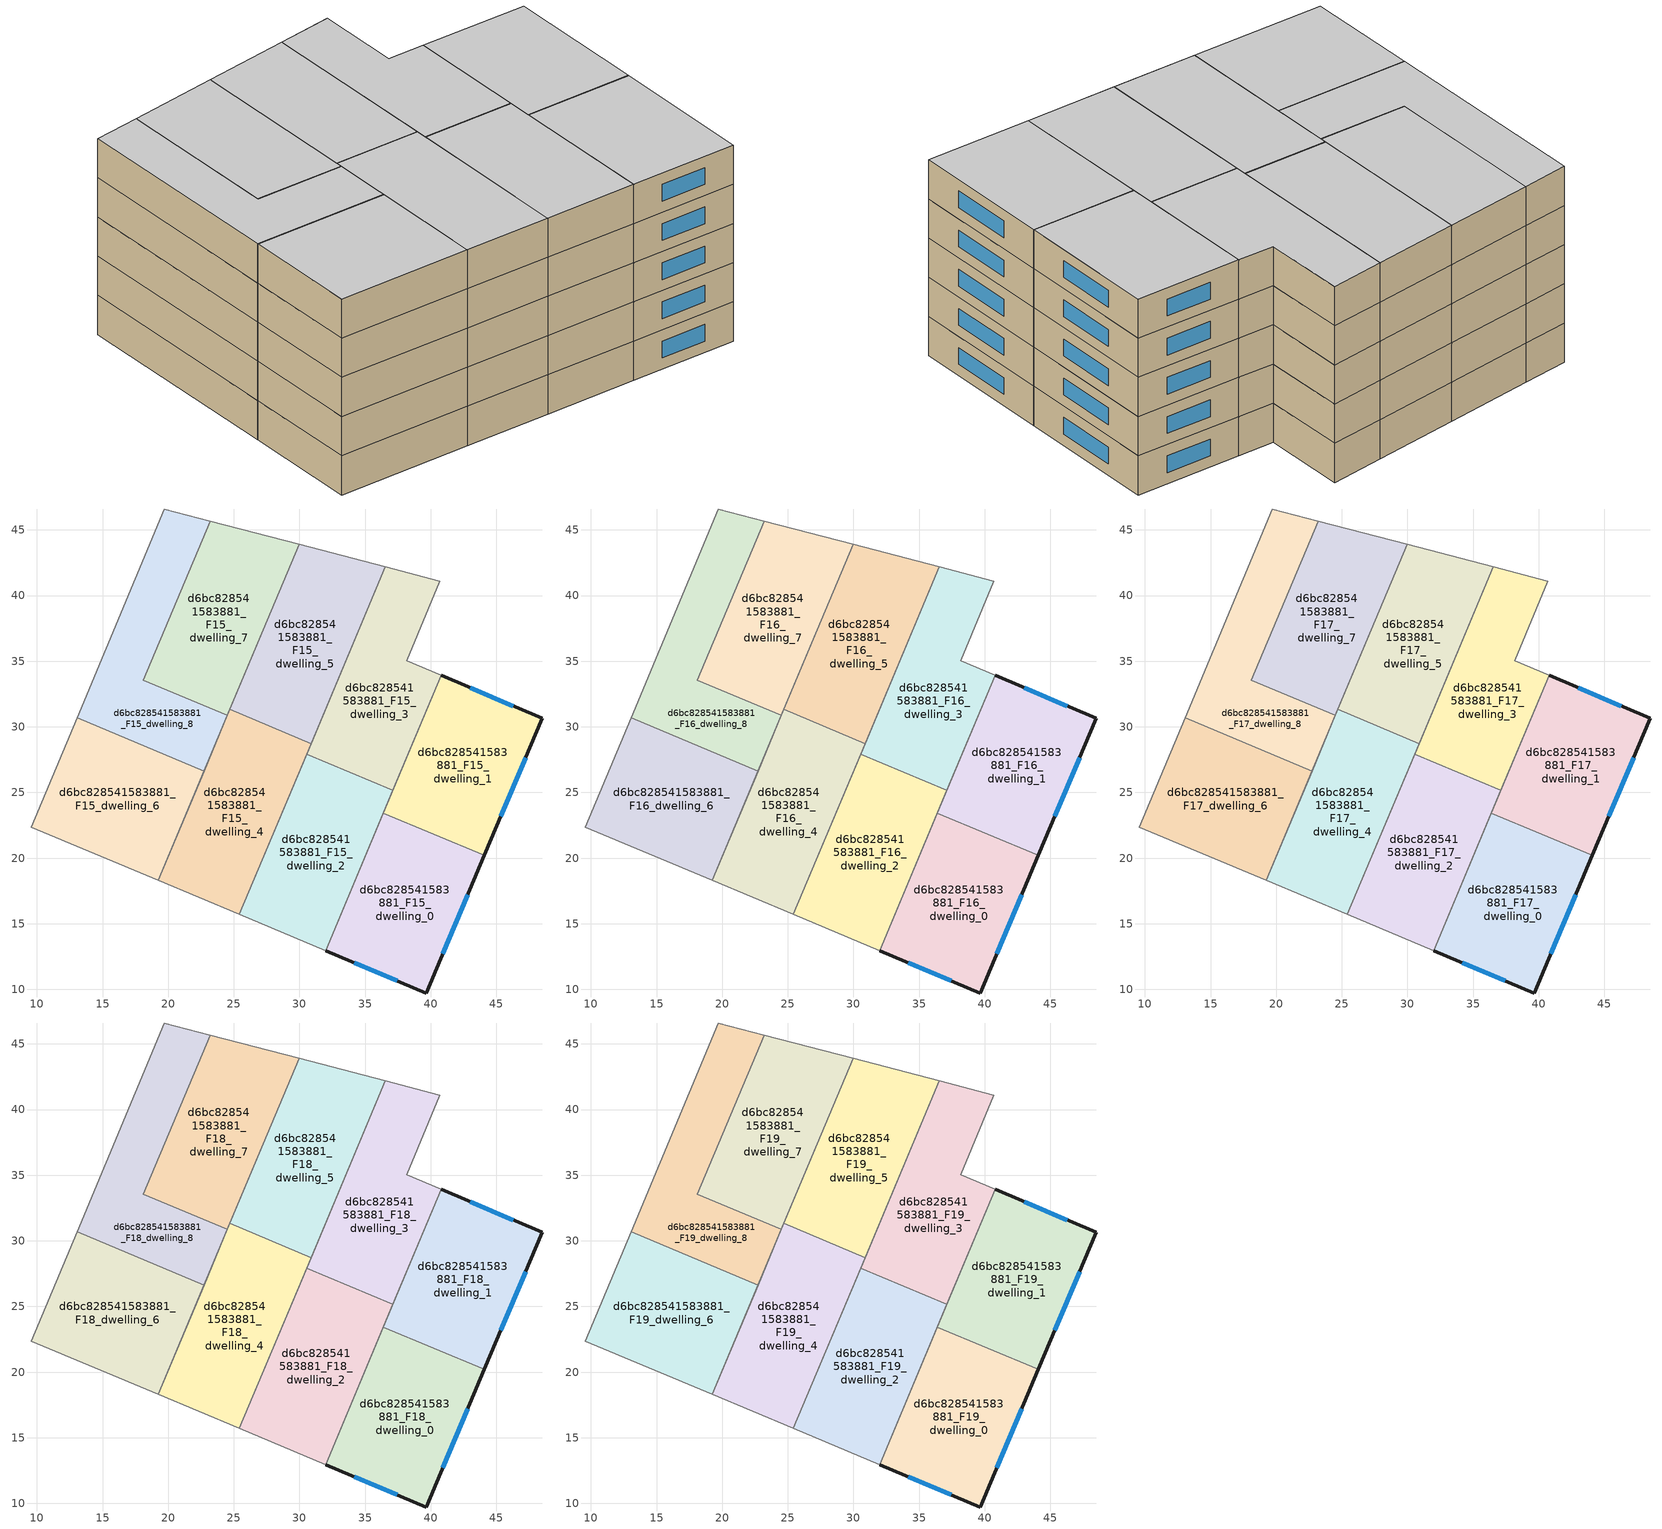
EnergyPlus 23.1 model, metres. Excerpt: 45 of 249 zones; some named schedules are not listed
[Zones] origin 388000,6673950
d6bc828541583881_F15_dwelling_0
 floor to d6bc828541583881_F14_dwelling_0 (EU_floor_Construction): 44.07,20.21 39.64,9.73 31.98,12.94 36.39,23.43 z45
 wall outside (EU_wall_Construction): 31.98,12.94 39.64,9.73 44.07,20.21 z45:48
 wall adiabatic (EU_wall_Construction): 36.39,23.43 31.98,12.94 z45:48
 wall to d6bc828541583881_F15_dwelling_1 (EU_wall_Construction): 44.07,20.21 36.39,23.43 z45:48
 window (EU_Window_Construction): 40.9,12.72 42.8,17.21 / 34.17,12.03 37.45,10.65 z45.86:47.14
d6bc828541583881_F15_dwelling_1
 floor to d6bc828541583881_F14_dwelling_1 (EU_floor_Construction): 48.48,30.64 44.07,20.21 36.39,23.43 40.8,33.91 z45
 wall outside (EU_wall_Construction): 44.07,20.21 48.48,30.64 40.8,33.91 z45:48
 wall adiabatic (EU_wall_Construction): 40.8,33.91 36.39,23.43 z45:48
 window (EU_Window_Construction): 45.33,23.19 47.22,27.66 / 46.28,31.58 42.99,32.98 z45.86:47.14
d6bc828541583881_F15_dwelling_2
 floor to d6bc828541583881_F14_dwelling_2 (EU_floor_Construction): 37.12,25.16 31.98,12.94 25.41,15.71 30.54,27.93 z45
 wall adiabatic (EU_wall_Construction): 30.54,27.93 25.41,15.71 31.98,12.94 37.12,25.16 z45:48
 wall to d6bc828541583881_F15_dwelling_3 (EU_wall_Construction): 37.12,25.16 30.54,27.93 z45:48
d6bc828541583881_F15_dwelling_3
 floor to d6bc828541583881_F14_dwelling_3 (EU_floor_Construction): 40.7,41.1 38.17,35.03 40.8,33.91 37.12,25.16 30.54,27.93 36.54,42.19 z45
 wall adiabatic (EU_wall_Construction): 37.12,25.16 40.8,33.91 38.17,35.03 40.7,41.1 36.54,42.19 30.54,27.93 z45:48
d6bc828541583881_F15_dwelling_4
 floor to d6bc828541583881_F14_dwelling_4 (EU_floor_Construction): 30.88,28.73 25.41,15.71 19.23,18.3 24.71,31.32 z45
 wall adiabatic (EU_wall_Construction): 24.71,31.32 19.23,18.3 25.41,15.71 30.88,28.73 24.71,31.32 z45:48
d6bc828541583881_F15_dwelling_5
 floor to d6bc828541583881_F14_dwelling_5 (EU_floor_Construction): 36.54,42.19 30.88,28.73 24.71,31.32 29.99,43.9 z45
 wall adiabatic (EU_wall_Construction): 29.99,43.9 24.71,31.32 30.88,28.73 36.54,42.19 29.99,43.9 z45:48
d6bc828541583881_F15_dwelling_6
 floor to d6bc828541583881_F14_dwelling_6 (EU_floor_Construction): 22.73,26.62 19.23,18.3 9.58,22.36 13.06,30.69 z45
 wall adiabatic (EU_wall_Construction): 13.06,30.69 9.58,22.36 19.23,18.3 22.73,26.62 z45:48
 wall to d6bc828541583881_F15_dwelling_8 (EU_wall_Construction): 22.73,26.62 13.06,30.69 z45:48
d6bc828541583881_F15_dwelling_7
 floor to d6bc828541583881_F14_dwelling_7 (EU_floor_Construction): 29.99,43.9 24.52,30.87 18.12,33.56 23.21,45.67 z45
 wall to d6bc828541583881_F15_dwelling_8 (EU_wall_Construction): 23.21,45.67 18.12,33.56 24.52,30.87 z45:48
 wall adiabatic (EU_wall_Construction): 24.52,30.87 29.99,43.9 23.21,45.67 z45:48
d6bc828541583881_F15_dwelling_8
 floor to d6bc828541583881_F14_dwelling_8 (EU_floor_Construction): 23.21,45.67 18.12,33.56 24.52,30.87 22.73,26.62 13.06,30.69 19.69,46.59 z45
 wall adiabatic (EU_wall_Construction): 22.73,26.62 24.52,30.87 / 23.21,45.67 19.69,46.59 13.06,30.69 z45:48
d6bc828541583881_F16_dwelling_0
 floor to d6bc828541583881_F15_dwelling_0 (EU_floor_Construction): 44.07,20.21 39.64,9.73 31.98,12.94 36.39,23.43 z48
 wall outside (EU_wall_Construction): 31.98,12.94 39.64,9.73 44.07,20.21 z48:51
 wall adiabatic (EU_wall_Construction): 36.39,23.43 31.98,12.94 z48:51
 wall to d6bc828541583881_F16_dwelling_1 (EU_wall_Construction): 44.07,20.21 36.39,23.43 z48:51
 window (EU_Window_Construction): 40.9,12.72 42.8,17.21 / 34.17,12.03 37.45,10.65 z48.86:50.14
d6bc828541583881_F16_dwelling_1
 floor to d6bc828541583881_F15_dwelling_1 (EU_floor_Construction): 48.48,30.64 44.07,20.21 36.39,23.43 40.8,33.91 z48
 wall outside (EU_wall_Construction): 44.07,20.21 48.48,30.64 40.8,33.91 z48:51
 wall adiabatic (EU_wall_Construction): 40.8,33.91 36.39,23.43 z48:51
 window (EU_Window_Construction): 45.33,23.19 47.22,27.66 / 46.28,31.58 42.99,32.98 z48.86:50.14
d6bc828541583881_F16_dwelling_2
 floor to d6bc828541583881_F15_dwelling_2 (EU_floor_Construction): 37.12,25.16 31.98,12.94 25.41,15.71 30.54,27.93 z48
 wall adiabatic (EU_wall_Construction): 30.54,27.93 25.41,15.71 31.98,12.94 37.12,25.16 z48:51
 wall to d6bc828541583881_F16_dwelling_3 (EU_wall_Construction): 37.12,25.16 30.54,27.93 z48:51
d6bc828541583881_F16_dwelling_3
 floor to d6bc828541583881_F15_dwelling_3 (EU_floor_Construction): 40.7,41.1 38.17,35.03 40.8,33.91 37.12,25.16 30.54,27.93 36.54,42.19 z48
 wall adiabatic (EU_wall_Construction): 37.12,25.16 40.8,33.91 38.17,35.03 40.7,41.1 36.54,42.19 30.54,27.93 z48:51
d6bc828541583881_F16_dwelling_4
 floor to d6bc828541583881_F15_dwelling_4 (EU_floor_Construction): 30.88,28.73 25.41,15.71 19.23,18.3 24.71,31.32 z48
 wall adiabatic (EU_wall_Construction): 24.71,31.32 19.23,18.3 25.41,15.71 30.88,28.73 24.71,31.32 z48:51
d6bc828541583881_F16_dwelling_5
 floor to d6bc828541583881_F15_dwelling_5 (EU_floor_Construction): 36.54,42.19 30.88,28.73 24.71,31.32 29.99,43.9 z48
 wall adiabatic (EU_wall_Construction): 29.99,43.9 24.71,31.32 30.88,28.73 36.54,42.19 29.99,43.9 z48:51
d6bc828541583881_F16_dwelling_6
 floor to d6bc828541583881_F15_dwelling_6 (EU_floor_Construction): 22.73,26.62 19.23,18.3 9.58,22.36 13.06,30.69 z48
 wall adiabatic (EU_wall_Construction): 13.06,30.69 9.58,22.36 19.23,18.3 22.73,26.62 z48:51
 wall to d6bc828541583881_F16_dwelling_8 (EU_wall_Construction): 22.73,26.62 13.06,30.69 z48:51
d6bc828541583881_F16_dwelling_7
 floor to d6bc828541583881_F15_dwelling_7 (EU_floor_Construction): 29.99,43.9 24.52,30.87 18.12,33.56 23.21,45.67 z48
 wall to d6bc828541583881_F16_dwelling_8 (EU_wall_Construction): 23.21,45.67 18.12,33.56 24.52,30.87 z48:51
 wall adiabatic (EU_wall_Construction): 24.52,30.87 29.99,43.9 23.21,45.67 z48:51
d6bc828541583881_F16_dwelling_8
 floor to d6bc828541583881_F15_dwelling_8 (EU_floor_Construction): 23.21,45.67 18.12,33.56 24.52,30.87 22.73,26.62 13.06,30.69 19.69,46.59 z48
 wall adiabatic (EU_wall_Construction): 22.73,26.62 24.52,30.87 / 23.21,45.67 19.69,46.59 13.06,30.69 z48:51
d6bc828541583881_F17_dwelling_0
 floor to d6bc828541583881_F16_dwelling_0 (EU_floor_Construction): 44.07,20.21 39.64,9.73 31.98,12.94 36.39,23.43 z51
 wall outside (EU_wall_Construction): 31.98,12.94 39.64,9.73 44.07,20.21 z51:54
 wall adiabatic (EU_wall_Construction): 36.39,23.43 31.98,12.94 z51:54
 wall to d6bc828541583881_F17_dwelling_1 (EU_wall_Construction): 44.07,20.21 36.39,23.43 z51:54
 window (EU_Window_Construction): 40.9,12.72 42.8,17.21 / 34.17,12.03 37.45,10.65 z51.86:53.14
d6bc828541583881_F17_dwelling_1
 floor to d6bc828541583881_F16_dwelling_1 (EU_floor_Construction): 48.48,30.64 44.07,20.21 36.39,23.43 40.8,33.91 z51
 wall outside (EU_wall_Construction): 44.07,20.21 48.48,30.64 40.8,33.91 z51:54
 wall adiabatic (EU_wall_Construction): 40.8,33.91 36.39,23.43 z51:54
 window (EU_Window_Construction): 45.33,23.19 47.22,27.66 / 46.28,31.58 42.99,32.98 z51.86:53.14
d6bc828541583881_F17_dwelling_2
 floor to d6bc828541583881_F16_dwelling_2 (EU_floor_Construction): 37.12,25.16 31.98,12.94 25.41,15.71 30.54,27.93 z51
 wall adiabatic (EU_wall_Construction): 30.54,27.93 25.41,15.71 31.98,12.94 37.12,25.16 z51:54
 wall to d6bc828541583881_F17_dwelling_3 (EU_wall_Construction): 37.12,25.16 30.54,27.93 z51:54
d6bc828541583881_F17_dwelling_3
 floor to d6bc828541583881_F16_dwelling_3 (EU_floor_Construction): 40.7,41.1 38.17,35.03 40.8,33.91 37.12,25.16 30.54,27.93 36.54,42.19 z51
 wall adiabatic (EU_wall_Construction): 37.12,25.16 40.8,33.91 38.17,35.03 40.7,41.1 36.54,42.19 30.54,27.93 z51:54
d6bc828541583881_F17_dwelling_4
 floor to d6bc828541583881_F16_dwelling_4 (EU_floor_Construction): 30.88,28.73 25.41,15.71 19.23,18.3 24.71,31.32 z51
 wall adiabatic (EU_wall_Construction): 24.71,31.32 19.23,18.3 25.41,15.71 30.88,28.73 24.71,31.32 z51:54
d6bc828541583881_F17_dwelling_5
 floor to d6bc828541583881_F16_dwelling_5 (EU_floor_Construction): 36.54,42.19 30.88,28.73 24.71,31.32 29.99,43.9 z51
 wall adiabatic (EU_wall_Construction): 29.99,43.9 24.71,31.32 30.88,28.73 36.54,42.19 29.99,43.9 z51:54
d6bc828541583881_F17_dwelling_6
 floor to d6bc828541583881_F16_dwelling_6 (EU_floor_Construction): 22.73,26.62 19.23,18.3 9.58,22.36 13.06,30.69 z51
 wall adiabatic (EU_wall_Construction): 13.06,30.69 9.58,22.36 19.23,18.3 22.73,26.62 z51:54
 wall to d6bc828541583881_F17_dwelling_8 (EU_wall_Construction): 22.73,26.62 13.06,30.69 z51:54
d6bc828541583881_F17_dwelling_7
 floor to d6bc828541583881_F16_dwelling_7 (EU_floor_Construction): 29.99,43.9 24.52,30.87 18.12,33.56 23.21,45.67 z51
 wall to d6bc828541583881_F17_dwelling_8 (EU_wall_Construction): 23.21,45.67 18.12,33.56 24.52,30.87 z51:54
 wall adiabatic (EU_wall_Construction): 24.52,30.87 29.99,43.9 23.21,45.67 z51:54
d6bc828541583881_F17_dwelling_8
 floor to d6bc828541583881_F16_dwelling_8 (EU_floor_Construction): 23.21,45.67 18.12,33.56 24.52,30.87 22.73,26.62 13.06,30.69 19.69,46.59 z51
 wall adiabatic (EU_wall_Construction): 22.73,26.62 24.52,30.87 / 23.21,45.67 19.69,46.59 13.06,30.69 z51:54
d6bc828541583881_F18_dwelling_0
 floor to d6bc828541583881_F17_dwelling_0 (EU_floor_Construction): 44.07,20.21 39.64,9.73 31.98,12.94 36.39,23.43 z54
 wall outside (EU_wall_Construction): 31.98,12.94 39.64,9.73 44.07,20.21 z54:57
 wall adiabatic (EU_wall_Construction): 36.39,23.43 31.98,12.94 z54:57
 wall to d6bc828541583881_F18_dwelling_1 (EU_wall_Construction): 44.07,20.21 36.39,23.43 z54:57
 window (EU_Window_Construction): 40.9,12.72 42.8,17.21 / 34.17,12.03 37.45,10.65 z54.86:56.14
d6bc828541583881_F18_dwelling_1
 floor to d6bc828541583881_F17_dwelling_1 (EU_floor_Construction): 48.48,30.64 44.07,20.21 36.39,23.43 40.8,33.91 z54
 wall outside (EU_wall_Construction): 44.07,20.21 48.48,30.64 40.8,33.91 z54:57
 wall adiabatic (EU_wall_Construction): 40.8,33.91 36.39,23.43 z54:57
 window (EU_Window_Construction): 45.33,23.19 47.22,27.66 / 46.28,31.58 42.99,32.98 z54.86:56.14
d6bc828541583881_F18_dwelling_2
 floor to d6bc828541583881_F17_dwelling_2 (EU_floor_Construction): 37.12,25.16 31.98,12.94 25.41,15.71 30.54,27.93 z54
 wall adiabatic (EU_wall_Construction): 30.54,27.93 25.41,15.71 31.98,12.94 37.12,25.16 z54:57
 wall to d6bc828541583881_F18_dwelling_3 (EU_wall_Construction): 37.12,25.16 30.54,27.93 z54:57
d6bc828541583881_F18_dwelling_3
 floor to d6bc828541583881_F17_dwelling_3 (EU_floor_Construction): 40.7,41.1 38.17,35.03 40.8,33.91 37.12,25.16 30.54,27.93 36.54,42.19 z54
 wall adiabatic (EU_wall_Construction): 37.12,25.16 40.8,33.91 38.17,35.03 40.7,41.1 36.54,42.19 30.54,27.93 z54:57
d6bc828541583881_F18_dwelling_4
 floor to d6bc828541583881_F17_dwelling_4 (EU_floor_Construction): 30.88,28.73 25.41,15.71 19.23,18.3 24.71,31.32 z54
 wall adiabatic (EU_wall_Construction): 24.71,31.32 19.23,18.3 25.41,15.71 30.88,28.73 24.71,31.32 z54:57
d6bc828541583881_F18_dwelling_5
 floor to d6bc828541583881_F17_dwelling_5 (EU_floor_Construction): 36.54,42.19 30.88,28.73 24.71,31.32 29.99,43.9 z54
 wall adiabatic (EU_wall_Construction): 29.99,43.9 24.71,31.32 30.88,28.73 36.54,42.19 29.99,43.9 z54:57
d6bc828541583881_F18_dwelling_6
 floor to d6bc828541583881_F17_dwelling_6 (EU_floor_Construction): 22.73,26.62 19.23,18.3 9.58,22.36 13.06,30.69 z54
 wall adiabatic (EU_wall_Construction): 13.06,30.69 9.58,22.36 19.23,18.3 22.73,26.62 z54:57
 wall to d6bc828541583881_F18_dwelling_8 (EU_wall_Construction): 22.73,26.62 13.06,30.69 z54:57
d6bc828541583881_F18_dwelling_7
 floor to d6bc828541583881_F17_dwelling_7 (EU_floor_Construction): 29.99,43.9 24.52,30.87 18.12,33.56 23.21,45.67 z54
 wall to d6bc828541583881_F18_dwelling_8 (EU_wall_Construction): 23.21,45.67 18.12,33.56 24.52,30.87 z54:57
 wall adiabatic (EU_wall_Construction): 24.52,30.87 29.99,43.9 23.21,45.67 z54:57
d6bc828541583881_F18_dwelling_8
 floor to d6bc828541583881_F17_dwelling_8 (EU_floor_Construction): 23.21,45.67 18.12,33.56 24.52,30.87 22.73,26.62 13.06,30.69 19.69,46.59 z54
 wall adiabatic (EU_wall_Construction): 22.73,26.62 24.52,30.87 / 23.21,45.67 19.69,46.59 13.06,30.69 z54:57
d6bc828541583881_F19_dwelling_0
 floor to d6bc828541583881_F18_dwelling_0 (EU_floor_Construction): 44.07,20.21 39.64,9.73 31.98,12.94 36.39,23.43 z57
 wall outside (EU_wall_Construction): 31.98,12.94 39.64,9.73 44.07,20.21 z57:60
 wall adiabatic (EU_wall_Construction): 36.39,23.43 31.98,12.94 z57:60
 wall to d6bc828541583881_F19_dwelling_1 (EU_wall_Construction): 44.07,20.21 36.39,23.43 z57:60
 window (EU_Window_Construction): 40.9,12.72 42.8,17.21 / 34.17,12.03 37.45,10.65 z57.86:59.14
 ceiling to d6bc828541583881_F20_dwelling_0 (EU_floor_Construction): 39.64,9.73 44.07,20.21 36.39,23.43 31.98,12.94 z60
d6bc828541583881_F19_dwelling_1
 floor to d6bc828541583881_F18_dwelling_1 (EU_floor_Construction): 48.48,30.64 44.07,20.21 36.39,23.43 40.8,33.91 z57
 wall outside (EU_wall_Construction): 44.07,20.21 48.48,30.64 40.8,33.91 z57:60
 wall adiabatic (EU_wall_Construction): 40.8,33.91 36.39,23.43 z57:60
 window (EU_Window_Construction): 45.33,23.19 47.22,27.66 / 46.28,31.58 42.99,32.98 z57.86:59.14
 ceiling to d6bc828541583881_F20_dwelling_1 (EU_floor_Construction): 44.07,20.21 48.48,30.64 40.8,33.91 36.39,23.43 z60
d6bc828541583881_F19_dwelling_2
 floor to d6bc828541583881_F18_dwelling_2 (EU_floor_Construction): 37.12,25.16 31.98,12.94 25.41,15.71 30.54,27.93 z57
 wall adiabatic (EU_wall_Construction): 30.54,27.93 25.41,15.71 31.98,12.94 37.12,25.16 z57:60
 wall to d6bc828541583881_F19_dwelling_3 (EU_wall_Construction): 37.12,25.16 30.54,27.93 z57:60
 ceiling to d6bc828541583881_F20_dwelling_2 (EU_floor_Construction): 31.98,12.94 37.12,25.16 30.54,27.93 25.41,15.71 z60
d6bc828541583881_F19_dwelling_3
 floor to d6bc828541583881_F18_dwelling_3 (EU_floor_Construction): 40.7,41.1 38.17,35.03 40.8,33.91 37.12,25.16 30.54,27.93 36.54,42.19 z57
 wall adiabatic (EU_wall_Construction): 37.12,25.16 40.8,33.91 38.17,35.03 40.7,41.1 36.54,42.19 30.54,27.93 z57:60
 ceiling to d6bc828541583881_F20_dwelling_3 (EU_floor_Construction): 37.12,25.16 40.8,33.91 38.17,35.03 40.7,41.1 36.54,42.19 30.54,27.93 z60
d6bc828541583881_F19_dwelling_4
 floor to d6bc828541583881_F18_dwelling_4 (EU_floor_Construction): 30.88,28.73 25.41,15.71 19.23,18.3 24.71,31.32 z57
 wall adiabatic (EU_wall_Construction): 24.71,31.32 19.23,18.3 25.41,15.71 30.88,28.73 24.71,31.32 z57:60
 ceiling to d6bc828541583881_F20_dwelling_4 (EU_floor_Construction): 25.41,15.71 30.88,28.73 24.71,31.32 19.23,18.3 z60
d6bc828541583881_F19_dwelling_5
 floor to d6bc828541583881_F18_dwelling_5 (EU_floor_Construction): 36.54,42.19 30.88,28.73 24.71,31.32 29.99,43.9 z57
 wall adiabatic (EU_wall_Construction): 29.99,43.9 24.71,31.32 30.88,28.73 36.54,42.19 29.99,43.9 z57:60
 ceiling to d6bc828541583881_F20_dwelling_5 (EU_floor_Construction): 30.88,28.73 36.54,42.19 29.99,43.9 24.71,31.32 z60
d6bc828541583881_F19_dwelling_6
 floor to d6bc828541583881_F18_dwelling_6 (EU_floor_Construction): 22.73,26.62 19.23,18.3 9.58,22.36 13.06,30.69 z57
 wall adiabatic (EU_wall_Construction): 13.06,30.69 9.58,22.36 19.23,18.3 22.73,26.62 z57:60
 wall to d6bc828541583881_F19_dwelling_8 (EU_wall_Construction): 22.73,26.62 13.06,30.69 z57:60
 ceiling to d6bc828541583881_F20_dwelling_6 (EU_floor_Construction): 19.23,18.3 22.73,26.62 13.06,30.69 9.58,22.36 z60
d6bc828541583881_F19_dwelling_7
 floor to d6bc828541583881_F18_dwelling_7 (EU_floor_Construction): 29.99,43.9 24.52,30.87 18.12,33.56 23.21,45.67 z57
 wall to d6bc828541583881_F19_dwelling_8 (EU_wall_Construction): 23.21,45.67 18.12,33.56 24.52,30.87 z57:60
 wall adiabatic (EU_wall_Construction): 24.52,30.87 29.99,43.9 23.21,45.67 z57:60
 ceiling to d6bc828541583881_F20_dwelling_7 (EU_floor_Construction): 24.52,30.87 29.99,43.9 23.21,45.67 18.12,33.56 z60
d6bc828541583881_F19_dwelling_8
 floor to d6bc828541583881_F18_dwelling_8 (EU_floor_Construction): 23.21,45.67 18.12,33.56 24.52,30.87 22.73,26.62 13.06,30.69 19.69,46.59 z57
 wall adiabatic (EU_wall_Construction): 22.73,26.62 24.52,30.87 / 23.21,45.67 19.69,46.59 13.06,30.69 z57:60
 ceiling to d6bc828541583881_F20_dwelling_8 (EU_floor_Construction): 22.73,26.62 24.52,30.87 18.12,33.56 23.21,45.67 19.69,46.59 13.06,30.69 z60
[Building]
EU S2 Campaign: North Axis=0; Terrain=City; Solar Distribution=FullExterior
[Site:Location]
Helsinki-Vantaa.AP: Latitude=60.317; Longitude=24.963; Time Zone=2; Elevation=54.6
[SizingPeriod:WeatherFileDays]
AnnualSizingPeriod: Begin Month=1; Begin Day of Month=1; End Month=12; End Day of Month=31; Day of Week for Start Day=Monday; Use Weather File Daylight Saving Period=No; Use Weather File Rain and Snow Indicators=No
[MATERIAL]
EU_InternalMass_Material: Roughness=MediumRough; Thickness=0.1; Conductivity=1; Density=1800; Specific Heat=900; Thermal Absorptance=0.9; Solar Absorptance=0.7; Visible Absorptance=0.7
[MATERIAL:NOMASS] Roughness=MediumRough; Thermal Absorptance=0.9; Solar Absorptance=0.7; Visible Absorptance=0.7
Name | Thermal Resistance
EU_wall_NoMass | 5.91765
EU_floor_NoMass | 6.2875
[WINDOWMATERIAL:SIMPLEGLAZINGSYSTEM]
EU_Window_SimpleGlazing: UFactor=0.994035; Solar Heat Gain Coefficient=0.7; Visible Transmittance=0.7
[CONSTRUCTION]
EU_wall_Construction: EU_wall_NoMass
EU_floor_Construction: EU_floor_NoMass
EU_Window_Construction: EU_Window_SimpleGlazing
EU_InternalMass_Construction: EU_InternalMass_Material
[ZONE] Type=1; Multiplier=1; Ceiling Height=autocalculate; Floor Area=autocalculate; Part of Total Floor Area=Yes
Name | Volume
d6bc828541583881_F15_dwelling_0; d6bc828541583881_F16_dwelling_0; d6bc828541583881_F17_dwelling_0; d6bc828541583881_F18_dwelling_0; d6bc828541583881_F19_dwelling_0 | 283.761
d6bc828541583881_F15_dwelling_1; d6bc828541583881_F16_dwelling_1; d6bc828541583881_F17_dwelling_1; d6bc828541583881_F18_dwelling_1; d6bc828541583881_F19_dwelling_1 | 283.758
d6bc828541583881_F15_dwelling_2; d6bc828541583881_F16_dwelling_2; d6bc828541583881_F17_dwelling_2; d6bc828541583881_F18_dwelling_2; d6bc828541583881_F19_dwelling_2 | 283.704
d6bc828541583881_F15_dwelling_3; d6bc828541583881_F16_dwelling_3; d6bc828541583881_F17_dwelling_3; d6bc828541583881_F18_dwelling_3; d6bc828541583881_F19_dwelling_3 | 283.729
d6bc828541583881_F15_dwelling_4; d6bc828541583881_F16_dwelling_4; d6bc828541583881_F17_dwelling_4; d6bc828541583881_F18_dwelling_4; d6bc828541583881_F19_dwelling_4 | 283.755
d6bc828541583881_F15_dwelling_5; d6bc828541583881_F16_dwelling_5; d6bc828541583881_F17_dwelling_5; d6bc828541583881_F18_dwelling_5; d6bc828541583881_F19_dwelling_5 | 283.73
d6bc828541583881_F15_dwelling_6; d6bc828541583881_F16_dwelling_6; d6bc828541583881_F17_dwelling_6; d6bc828541583881_F18_dwelling_6; d6bc828541583881_F19_dwelling_6 | 283.756
d6bc828541583881_F15_dwelling_7; d6bc828541583881_F16_dwelling_7; d6bc828541583881_F17_dwelling_7; d6bc828541583881_F18_dwelling_7; d6bc828541583881_F19_dwelling_7 | 283.723
d6bc828541583881_F15_dwelling_8; d6bc828541583881_F16_dwelling_8; d6bc828541583881_F17_dwelling_8; d6bc828541583881_F18_dwelling_8; d6bc828541583881_F19_dwelling_8 | 283.734
[INTERNALMASS] Construction=EU_InternalMass_Construction
Name | Zone or ZoneList | Surface Area
d6bc828541583881_F15_dwelling_0_EU_InternalMass | d6bc828541583881_F15_dwelling_0 | 94.587
d6bc828541583881_F15_dwelling_1_EU_InternalMass | d6bc828541583881_F15_dwelling_1 | 94.5859
d6bc828541583881_F15_dwelling_2_EU_InternalMass | d6bc828541583881_F15_dwelling_2 | 94.5675
d6bc828541583881_F15_dwelling_3_EU_InternalMass | d6bc828541583881_F15_dwelling_3 | 94.5756
d6bc828541583881_F15_dwelling_4_EU_InternalMass | d6bc828541583881_F15_dwelling_4 | 94.5871
d6bc828541583881_F15_dwelling_5_EU_InternalMass | d6bc828541583881_F15_dwelling_5 | 94.576
d6bc828541583881_F15_dwelling_6_EU_InternalMass | d6bc828541583881_F15_dwelling_6 | 94.5821
d6bc828541583881_F15_dwelling_7_EU_InternalMass | d6bc828541583881_F15_dwelling_7 | 94.5743
d6bc828541583881_F15_dwelling_8_EU_InternalMass | d6bc828541583881_F15_dwelling_8 | 94.5779
d6bc828541583881_F16_dwelling_0_EU_InternalMass | d6bc828541583881_F16_dwelling_0 | 94.587
d6bc828541583881_F16_dwelling_1_EU_InternalMass | d6bc828541583881_F16_dwelling_1 | 94.5859
d6bc828541583881_F16_dwelling_2_EU_InternalMass | d6bc828541583881_F16_dwelling_2 | 94.5675
d6bc828541583881_F16_dwelling_3_EU_InternalMass | d6bc828541583881_F16_dwelling_3 | 94.5756
d6bc828541583881_F16_dwelling_4_EU_InternalMass | d6bc828541583881_F16_dwelling_4 | 94.5871
d6bc828541583881_F16_dwelling_5_EU_InternalMass | d6bc828541583881_F16_dwelling_5 | 94.576
d6bc828541583881_F16_dwelling_6_EU_InternalMass | d6bc828541583881_F16_dwelling_6 | 94.5821
d6bc828541583881_F16_dwelling_7_EU_InternalMass | d6bc828541583881_F16_dwelling_7 | 94.5743
d6bc828541583881_F16_dwelling_8_EU_InternalMass | d6bc828541583881_F16_dwelling_8 | 94.5779
d6bc828541583881_F17_dwelling_0_EU_InternalMass | d6bc828541583881_F17_dwelling_0 | 94.587
d6bc828541583881_F17_dwelling_1_EU_InternalMass | d6bc828541583881_F17_dwelling_1 | 94.5859
d6bc828541583881_F17_dwelling_2_EU_InternalMass | d6bc828541583881_F17_dwelling_2 | 94.5675
d6bc828541583881_F17_dwelling_3_EU_InternalMass | d6bc828541583881_F17_dwelling_3 | 94.5756
d6bc828541583881_F17_dwelling_4_EU_InternalMass | d6bc828541583881_F17_dwelling_4 | 94.5871
d6bc828541583881_F17_dwelling_5_EU_InternalMass | d6bc828541583881_F17_dwelling_5 | 94.576
d6bc828541583881_F17_dwelling_6_EU_InternalMass | d6bc828541583881_F17_dwelling_6 | 94.5821
d6bc828541583881_F17_dwelling_7_EU_InternalMass | d6bc828541583881_F17_dwelling_7 | 94.5743
d6bc828541583881_F17_dwelling_8_EU_InternalMass | d6bc828541583881_F17_dwelling_8 | 94.5779
d6bc828541583881_F18_dwelling_0_EU_InternalMass | d6bc828541583881_F18_dwelling_0 | 94.587
d6bc828541583881_F18_dwelling_1_EU_InternalMass | d6bc828541583881_F18_dwelling_1 | 94.5859
d6bc828541583881_F18_dwelling_2_EU_InternalMass | d6bc828541583881_F18_dwelling_2 | 94.5675
d6bc828541583881_F18_dwelling_3_EU_InternalMass | d6bc828541583881_F18_dwelling_3 | 94.5756
d6bc828541583881_F18_dwelling_4_EU_InternalMass | d6bc828541583881_F18_dwelling_4 | 94.5871
d6bc828541583881_F18_dwelling_5_EU_InternalMass | d6bc828541583881_F18_dwelling_5 | 94.576
d6bc828541583881_F18_dwelling_6_EU_InternalMass | d6bc828541583881_F18_dwelling_6 | 94.5821
d6bc828541583881_F18_dwelling_7_EU_InternalMass | d6bc828541583881_F18_dwelling_7 | 94.5743
d6bc828541583881_F18_dwelling_8_EU_InternalMass | d6bc828541583881_F18_dwelling_8 | 94.5779
d6bc828541583881_F19_dwelling_0_EU_InternalMass | d6bc828541583881_F19_dwelling_0 | 94.587
d6bc828541583881_F19_dwelling_1_EU_InternalMass | d6bc828541583881_F19_dwelling_1 | 94.5859
d6bc828541583881_F19_dwelling_2_EU_InternalMass | d6bc828541583881_F19_dwelling_2 | 94.5675
d6bc828541583881_F19_dwelling_3_EU_InternalMass | d6bc828541583881_F19_dwelling_3 | 94.5756
d6bc828541583881_F19_dwelling_4_EU_InternalMass | d6bc828541583881_F19_dwelling_4 | 94.5871
d6bc828541583881_F19_dwelling_5_EU_InternalMass | d6bc828541583881_F19_dwelling_5 | 94.576
d6bc828541583881_F19_dwelling_6_EU_InternalMass | d6bc828541583881_F19_dwelling_6 | 94.5821
d6bc828541583881_F19_dwelling_7_EU_InternalMass | d6bc828541583881_F19_dwelling_7 | 94.5743
d6bc828541583881_F19_dwelling_8_EU_InternalMass | d6bc828541583881_F19_dwelling_8 | 94.5779
[OTHEREQUIPMENT] Fuel Type=Electricity; Design Level Calculation Method=Watts/Area; Power per Zone Floor Area=1; Fraction Latent=0; Fraction Radiant=0; Fraction Lost=0; Carbon Dioxide Generation Rate=0; EndUse Subcategory=EU_Step8_InternalGains
Name | Zone or ZoneList or Space or SpaceList | Schedule
EU_Step8_InternalGain_d6bc828541583881_F15_dwelling_0_f000 | d6bc828541583881_F15_dwelling_0 | EU_Step8_GainSchedule_d6bc828541583881_F15_dwelling_0_f000
EU_Step8_InternalGain_d6bc828541583881_F15_dwelling_1_f000 | d6bc828541583881_F15_dwelling_1 | EU_Step8_GainSchedule_d6bc828541583881_F15_dwelling_1_f000
EU_Step8_InternalGain_d6bc828541583881_F15_dwelling_2_f000 | d6bc828541583881_F15_dwelling_2 | EU_Step8_GainSchedule_d6bc828541583881_F15_dwelling_2_f000
EU_Step8_InternalGain_d6bc828541583881_F15_dwelling_3_f000 | d6bc828541583881_F15_dwelling_3 | EU_Step8_GainSchedule_d6bc828541583881_F15_dwelling_3_f000
EU_Step8_InternalGain_d6bc828541583881_F15_dwelling_4_f000 | d6bc828541583881_F15_dwelling_4 | EU_Step8_GainSchedule_d6bc828541583881_F15_dwelling_4_f000
EU_Step8_InternalGain_d6bc828541583881_F15_dwelling_5_f000 | d6bc828541583881_F15_dwelling_5 | EU_Step8_GainSchedule_d6bc828541583881_F15_dwelling_5_f000
EU_Step8_InternalGain_d6bc828541583881_F15_dwelling_6_f000 | d6bc828541583881_F15_dwelling_6 | EU_Step8_GainSchedule_d6bc828541583881_F15_dwelling_6_f000
EU_Step8_InternalGain_d6bc828541583881_F15_dwelling_7_f000 | d6bc828541583881_F15_dwelling_7 | EU_Step8_GainSchedule_d6bc828541583881_F15_dwelling_7_f000
EU_Step8_InternalGain_d6bc828541583881_F15_dwelling_8_f000 | d6bc828541583881_F15_dwelling_8 | EU_Step8_GainSchedule_d6bc828541583881_F15_dwelling_8_f000
EU_Step8_InternalGain_d6bc828541583881_F16_dwelling_0_f000 | d6bc828541583881_F16_dwelling_0 | EU_Step8_GainSchedule_d6bc828541583881_F16_dwelling_0_f000
EU_Step8_InternalGain_d6bc828541583881_F16_dwelling_1_f000 | d6bc828541583881_F16_dwelling_1 | EU_Step8_GainSchedule_d6bc828541583881_F16_dwelling_1_f000
EU_Step8_InternalGain_d6bc828541583881_F16_dwelling_2_f000 | d6bc828541583881_F16_dwelling_2 | EU_Step8_GainSchedule_d6bc828541583881_F16_dwelling_2_f000
EU_Step8_InternalGain_d6bc828541583881_F16_dwelling_3_f000 | d6bc828541583881_F16_dwelling_3 | EU_Step8_GainSchedule_d6bc828541583881_F16_dwelling_3_f000
EU_Step8_InternalGain_d6bc828541583881_F16_dwelling_4_f000 | d6bc828541583881_F16_dwelling_4 | EU_Step8_GainSchedule_d6bc828541583881_F16_dwelling_4_f000
EU_Step8_InternalGain_d6bc828541583881_F16_dwelling_5_f000 | d6bc828541583881_F16_dwelling_5 | EU_Step8_GainSchedule_d6bc828541583881_F16_dwelling_5_f000
EU_Step8_InternalGain_d6bc828541583881_F16_dwelling_6_f000 | d6bc828541583881_F16_dwelling_6 | EU_Step8_GainSchedule_d6bc828541583881_F16_dwelling_6_f000
EU_Step8_InternalGain_d6bc828541583881_F16_dwelling_7_f000 | d6bc828541583881_F16_dwelling_7 | EU_Step8_GainSchedule_d6bc828541583881_F16_dwelling_7_f000
EU_Step8_InternalGain_d6bc828541583881_F16_dwelling_8_f000 | d6bc828541583881_F16_dwelling_8 | EU_Step8_GainSchedule_d6bc828541583881_F16_dwelling_8_f000
EU_Step8_InternalGain_d6bc828541583881_F17_dwelling_0_f000 | d6bc828541583881_F17_dwelling_0 | EU_Step8_GainSchedule_d6bc828541583881_F17_dwelling_0_f000
EU_Step8_InternalGain_d6bc828541583881_F17_dwelling_1_f000 | d6bc828541583881_F17_dwelling_1 | EU_Step8_GainSchedule_d6bc828541583881_F17_dwelling_1_f000
EU_Step8_InternalGain_d6bc828541583881_F17_dwelling_2_f000 | d6bc828541583881_F17_dwelling_2 | EU_Step8_GainSchedule_d6bc828541583881_F17_dwelling_2_f000
EU_Step8_InternalGain_d6bc828541583881_F17_dwelling_3_f000 | d6bc828541583881_F17_dwelling_3 | EU_Step8_GainSchedule_d6bc828541583881_F17_dwelling_3_f000
EU_Step8_InternalGain_d6bc828541583881_F17_dwelling_4_f000 | d6bc828541583881_F17_dwelling_4 | EU_Step8_GainSchedule_d6bc828541583881_F17_dwelling_4_f000
EU_Step8_InternalGain_d6bc828541583881_F17_dwelling_5_f000 | d6bc828541583881_F17_dwelling_5 | EU_Step8_GainSchedule_d6bc828541583881_F17_dwelling_5_f000
EU_Step8_InternalGain_d6bc828541583881_F17_dwelling_6_f000 | d6bc828541583881_F17_dwelling_6 | EU_Step8_GainSchedule_d6bc828541583881_F17_dwelling_6_f000
EU_Step8_InternalGain_d6bc828541583881_F17_dwelling_7_f000 | d6bc828541583881_F17_dwelling_7 | EU_Step8_GainSchedule_d6bc828541583881_F17_dwelling_7_f000
EU_Step8_InternalGain_d6bc828541583881_F17_dwelling_8_f000 | d6bc828541583881_F17_dwelling_8 | EU_Step8_GainSchedule_d6bc828541583881_F17_dwelling_8_f000
EU_Step8_InternalGain_d6bc828541583881_F18_dwelling_0_f000 | d6bc828541583881_F18_dwelling_0 | EU_Step8_GainSchedule_d6bc828541583881_F18_dwelling_0_f000
EU_Step8_InternalGain_d6bc828541583881_F18_dwelling_1_f000 | d6bc828541583881_F18_dwelling_1 | EU_Step8_GainSchedule_d6bc828541583881_F18_dwelling_1_f000
EU_Step8_InternalGain_d6bc828541583881_F18_dwelling_2_f000 | d6bc828541583881_F18_dwelling_2 | EU_Step8_GainSchedule_d6bc828541583881_F18_dwelling_2_f000
EU_Step8_InternalGain_d6bc828541583881_F18_dwelling_3_f000 | d6bc828541583881_F18_dwelling_3 | EU_Step8_GainSchedule_d6bc828541583881_F18_dwelling_3_f000
EU_Step8_InternalGain_d6bc828541583881_F18_dwelling_4_f000 | d6bc828541583881_F18_dwelling_4 | EU_Step8_GainSchedule_d6bc828541583881_F18_dwelling_4_f000
EU_Step8_InternalGain_d6bc828541583881_F18_dwelling_5_f000 | d6bc828541583881_F18_dwelling_5 | EU_Step8_GainSchedule_d6bc828541583881_F18_dwelling_5_f000
EU_Step8_InternalGain_d6bc828541583881_F18_dwelling_6_f000 | d6bc828541583881_F18_dwelling_6 | EU_Step8_GainSchedule_d6bc828541583881_F18_dwelling_6_f000
EU_Step8_InternalGain_d6bc828541583881_F18_dwelling_7_f000 | d6bc828541583881_F18_dwelling_7 | EU_Step8_GainSchedule_d6bc828541583881_F18_dwelling_7_f000
EU_Step8_InternalGain_d6bc828541583881_F18_dwelling_8_f000 | d6bc828541583881_F18_dwelling_8 | EU_Step8_GainSchedule_d6bc828541583881_F18_dwelling_8_f000
EU_Step8_InternalGain_d6bc828541583881_F19_dwelling_0_f000 | d6bc828541583881_F19_dwelling_0 | EU_Step8_GainSchedule_d6bc828541583881_F19_dwelling_0_f000
EU_Step8_InternalGain_d6bc828541583881_F19_dwelling_1_f000 | d6bc828541583881_F19_dwelling_1 | EU_Step8_GainSchedule_d6bc828541583881_F19_dwelling_1_f000
EU_Step8_InternalGain_d6bc828541583881_F19_dwelling_2_f000 | d6bc828541583881_F19_dwelling_2 | EU_Step8_GainSchedule_d6bc828541583881_F19_dwelling_2_f000
EU_Step8_InternalGain_d6bc828541583881_F19_dwelling_3_f000 | d6bc828541583881_F19_dwelling_3 | EU_Step8_GainSchedule_d6bc828541583881_F19_dwelling_3_f000
EU_Step8_InternalGain_d6bc828541583881_F19_dwelling_4_f000 | d6bc828541583881_F19_dwelling_4 | EU_Step8_GainSchedule_d6bc828541583881_F19_dwelling_4_f000
EU_Step8_InternalGain_d6bc828541583881_F19_dwelling_5_f000 | d6bc828541583881_F19_dwelling_5 | EU_Step8_GainSchedule_d6bc828541583881_F19_dwelling_5_f000
EU_Step8_InternalGain_d6bc828541583881_F19_dwelling_6_f000 | d6bc828541583881_F19_dwelling_6 | EU_Step8_GainSchedule_d6bc828541583881_F19_dwelling_6_f000
EU_Step8_InternalGain_d6bc828541583881_F19_dwelling_7_f000 | d6bc828541583881_F19_dwelling_7 | EU_Step8_GainSchedule_d6bc828541583881_F19_dwelling_7_f000
EU_Step8_InternalGain_d6bc828541583881_F19_dwelling_8_f000 | d6bc828541583881_F19_dwelling_8 | EU_Step8_GainSchedule_d6bc828541583881_F19_dwelling_8_f000
[ZONEVENTILATION:DESIGNFLOWRATE] Schedule=EU_AlwaysOn; Design Flow Rate Calculation Method=AirChanges/Hour; Air Changes per Hour=0.596421; Ventilation Type=Natural; Fan Pressure Rise=0; Fan Total Efficiency=1; Constant Term Coefficient=1; Temperature Term Coefficient=0; Velocity Term Coefficient=0; Velocity Squared Term Coefficient=0; Minimum Indoor Temperature=-100; Maximum Indoor Temperature=100; Delta Temperature=-100; Minimum Outdoor Temperature=-100; Maximum Outdoor Temperature=100; Maximum Wind Speed=40
Name | Zone or ZoneList or Space or SpaceList
EU_ConstantAir_d6bc828541583881_F15_dwelling_0 | d6bc828541583881_F15_dwelling_0
EU_ConstantAir_d6bc828541583881_F15_dwelling_1 | d6bc828541583881_F15_dwelling_1
EU_ConstantAir_d6bc828541583881_F15_dwelling_2 | d6bc828541583881_F15_dwelling_2
EU_ConstantAir_d6bc828541583881_F15_dwelling_3 | d6bc828541583881_F15_dwelling_3
EU_ConstantAir_d6bc828541583881_F15_dwelling_4 | d6bc828541583881_F15_dwelling_4
EU_ConstantAir_d6bc828541583881_F15_dwelling_5 | d6bc828541583881_F15_dwelling_5
EU_ConstantAir_d6bc828541583881_F15_dwelling_6 | d6bc828541583881_F15_dwelling_6
EU_ConstantAir_d6bc828541583881_F15_dwelling_7 | d6bc828541583881_F15_dwelling_7
EU_ConstantAir_d6bc828541583881_F15_dwelling_8 | d6bc828541583881_F15_dwelling_8
EU_ConstantAir_d6bc828541583881_F16_dwelling_0 | d6bc828541583881_F16_dwelling_0
EU_ConstantAir_d6bc828541583881_F16_dwelling_1 | d6bc828541583881_F16_dwelling_1
EU_ConstantAir_d6bc828541583881_F16_dwelling_2 | d6bc828541583881_F16_dwelling_2
EU_ConstantAir_d6bc828541583881_F16_dwelling_3 | d6bc828541583881_F16_dwelling_3
EU_ConstantAir_d6bc828541583881_F16_dwelling_4 | d6bc828541583881_F16_dwelling_4
EU_ConstantAir_d6bc828541583881_F16_dwelling_5 | d6bc828541583881_F16_dwelling_5
EU_ConstantAir_d6bc828541583881_F16_dwelling_6 | d6bc828541583881_F16_dwelling_6
EU_ConstantAir_d6bc828541583881_F16_dwelling_7 | d6bc828541583881_F16_dwelling_7
EU_ConstantAir_d6bc828541583881_F16_dwelling_8 | d6bc828541583881_F16_dwelling_8
EU_ConstantAir_d6bc828541583881_F17_dwelling_0 | d6bc828541583881_F17_dwelling_0
EU_ConstantAir_d6bc828541583881_F17_dwelling_1 | d6bc828541583881_F17_dwelling_1
EU_ConstantAir_d6bc828541583881_F17_dwelling_2 | d6bc828541583881_F17_dwelling_2
EU_ConstantAir_d6bc828541583881_F17_dwelling_3 | d6bc828541583881_F17_dwelling_3
EU_ConstantAir_d6bc828541583881_F17_dwelling_4 | d6bc828541583881_F17_dwelling_4
EU_ConstantAir_d6bc828541583881_F17_dwelling_5 | d6bc828541583881_F17_dwelling_5
EU_ConstantAir_d6bc828541583881_F17_dwelling_6 | d6bc828541583881_F17_dwelling_6
EU_ConstantAir_d6bc828541583881_F17_dwelling_7 | d6bc828541583881_F17_dwelling_7
EU_ConstantAir_d6bc828541583881_F17_dwelling_8 | d6bc828541583881_F17_dwelling_8
EU_ConstantAir_d6bc828541583881_F18_dwelling_0 | d6bc828541583881_F18_dwelling_0
EU_ConstantAir_d6bc828541583881_F18_dwelling_1 | d6bc828541583881_F18_dwelling_1
EU_ConstantAir_d6bc828541583881_F18_dwelling_2 | d6bc828541583881_F18_dwelling_2
EU_ConstantAir_d6bc828541583881_F18_dwelling_3 | d6bc828541583881_F18_dwelling_3
EU_ConstantAir_d6bc828541583881_F18_dwelling_4 | d6bc828541583881_F18_dwelling_4
EU_ConstantAir_d6bc828541583881_F18_dwelling_5 | d6bc828541583881_F18_dwelling_5
EU_ConstantAir_d6bc828541583881_F18_dwelling_6 | d6bc828541583881_F18_dwelling_6
EU_ConstantAir_d6bc828541583881_F18_dwelling_7 | d6bc828541583881_F18_dwelling_7
EU_ConstantAir_d6bc828541583881_F18_dwelling_8 | d6bc828541583881_F18_dwelling_8
EU_ConstantAir_d6bc828541583881_F19_dwelling_0 | d6bc828541583881_F19_dwelling_0
EU_ConstantAir_d6bc828541583881_F19_dwelling_1 | d6bc828541583881_F19_dwelling_1
EU_ConstantAir_d6bc828541583881_F19_dwelling_2 | d6bc828541583881_F19_dwelling_2
EU_ConstantAir_d6bc828541583881_F19_dwelling_3 | d6bc828541583881_F19_dwelling_3
EU_ConstantAir_d6bc828541583881_F19_dwelling_4 | d6bc828541583881_F19_dwelling_4
EU_ConstantAir_d6bc828541583881_F19_dwelling_5 | d6bc828541583881_F19_dwelling_5
EU_ConstantAir_d6bc828541583881_F19_dwelling_6 | d6bc828541583881_F19_dwelling_6
EU_ConstantAir_d6bc828541583881_F19_dwelling_7 | d6bc828541583881_F19_dwelling_7
EU_ConstantAir_d6bc828541583881_F19_dwelling_8 | d6bc828541583881_F19_dwelling_8
[HVACTEMPLATE:ZONE:IDEALLOADSAIRSYSTEM] System Availability Schedule=EU_AlwaysOn; Maximum Heating Supply Air Temperature=50; Minimum Cooling Supply Air Temperature=13; Maximum Heating Supply Air Humidity Ratio=0.0156; Minimum Cooling Supply Air Humidity Ratio=0.0077; Heating Limit=NoLimit; Cooling Limit=NoLimit; Heating Availability Schedule=EU_AlwaysOn; Cooling Availability Schedule=EU_CoolingOff; Dehumidification Control Type=ConstantSensibleHeatRatio; Cooling Sensible Heat Ratio=0.7; Dehumidification Setpoint=60; Humidification Control Type=None; Humidification Setpoint=30; Outdoor Air Method=None; Outdoor Air Flow Rate per Person=0.00944; Outdoor Air Flow Rate per Zone Floor Area=0; Outdoor Air Flow Rate per Zone=0; Demand Controlled Ventilation Type=None; Outdoor Air Economizer Type=NoEconomizer; Heat Recovery Type=None; Sensible Heat Recovery Effectiveness=0.7; Latent Heat Recovery Effectiveness=0.65
Name | Template Thermostat
d6bc828541583881_F15_dwelling_0 | EU_HeatOnly_d6bc828541583881_F15_dwelling_0
d6bc828541583881_F15_dwelling_1 | EU_HeatOnly_d6bc828541583881_F15_dwelling_1
d6bc828541583881_F15_dwelling_2 | EU_HeatOnly_d6bc828541583881_F15_dwelling_2
d6bc828541583881_F15_dwelling_3 | EU_HeatOnly_d6bc828541583881_F15_dwelling_3
d6bc828541583881_F15_dwelling_4 | EU_HeatOnly_d6bc828541583881_F15_dwelling_4
d6bc828541583881_F15_dwelling_5 | EU_HeatOnly_d6bc828541583881_F15_dwelling_5
d6bc828541583881_F15_dwelling_6 | EU_HeatOnly_d6bc828541583881_F15_dwelling_6
d6bc828541583881_F15_dwelling_7 | EU_HeatOnly_d6bc828541583881_F15_dwelling_7
d6bc828541583881_F15_dwelling_8 | EU_HeatOnly_d6bc828541583881_F15_dwelling_8
d6bc828541583881_F16_dwelling_0 | EU_HeatOnly_d6bc828541583881_F16_dwelling_0
d6bc828541583881_F16_dwelling_1 | EU_HeatOnly_d6bc828541583881_F16_dwelling_1
d6bc828541583881_F16_dwelling_2 | EU_HeatOnly_d6bc828541583881_F16_dwelling_2
d6bc828541583881_F16_dwelling_3 | EU_HeatOnly_d6bc828541583881_F16_dwelling_3
d6bc828541583881_F16_dwelling_4 | EU_HeatOnly_d6bc828541583881_F16_dwelling_4
d6bc828541583881_F16_dwelling_5 | EU_HeatOnly_d6bc828541583881_F16_dwelling_5
d6bc828541583881_F16_dwelling_6 | EU_HeatOnly_d6bc828541583881_F16_dwelling_6
d6bc828541583881_F16_dwelling_7 | EU_HeatOnly_d6bc828541583881_F16_dwelling_7
d6bc828541583881_F16_dwelling_8 | EU_HeatOnly_d6bc828541583881_F16_dwelling_8
d6bc828541583881_F17_dwelling_0 | EU_HeatOnly_d6bc828541583881_F17_dwelling_0
d6bc828541583881_F17_dwelling_1 | EU_HeatOnly_d6bc828541583881_F17_dwelling_1
d6bc828541583881_F17_dwelling_2 | EU_HeatOnly_d6bc828541583881_F17_dwelling_2
d6bc828541583881_F17_dwelling_3 | EU_HeatOnly_d6bc828541583881_F17_dwelling_3
d6bc828541583881_F17_dwelling_4 | EU_HeatOnly_d6bc828541583881_F17_dwelling_4
d6bc828541583881_F17_dwelling_5 | EU_HeatOnly_d6bc828541583881_F17_dwelling_5
d6bc828541583881_F17_dwelling_6 | EU_HeatOnly_d6bc828541583881_F17_dwelling_6
d6bc828541583881_F17_dwelling_7 | EU_HeatOnly_d6bc828541583881_F17_dwelling_7
d6bc828541583881_F17_dwelling_8 | EU_HeatOnly_d6bc828541583881_F17_dwelling_8
d6bc828541583881_F18_dwelling_0 | EU_HeatOnly_d6bc828541583881_F18_dwelling_0
d6bc828541583881_F18_dwelling_1 | EU_HeatOnly_d6bc828541583881_F18_dwelling_1
d6bc828541583881_F18_dwelling_2 | EU_HeatOnly_d6bc828541583881_F18_dwelling_2
d6bc828541583881_F18_dwelling_3 | EU_HeatOnly_d6bc828541583881_F18_dwelling_3
d6bc828541583881_F18_dwelling_4 | EU_HeatOnly_d6bc828541583881_F18_dwelling_4
d6bc828541583881_F18_dwelling_5 | EU_HeatOnly_d6bc828541583881_F18_dwelling_5
d6bc828541583881_F18_dwelling_6 | EU_HeatOnly_d6bc828541583881_F18_dwelling_6
d6bc828541583881_F18_dwelling_7 | EU_HeatOnly_d6bc828541583881_F18_dwelling_7
d6bc828541583881_F18_dwelling_8 | EU_HeatOnly_d6bc828541583881_F18_dwelling_8
d6bc828541583881_F19_dwelling_0 | EU_HeatOnly_d6bc828541583881_F19_dwelling_0
d6bc828541583881_F19_dwelling_1 | EU_HeatOnly_d6bc828541583881_F19_dwelling_1
d6bc828541583881_F19_dwelling_2 | EU_HeatOnly_d6bc828541583881_F19_dwelling_2
d6bc828541583881_F19_dwelling_3 | EU_HeatOnly_d6bc828541583881_F19_dwelling_3
d6bc828541583881_F19_dwelling_4 | EU_HeatOnly_d6bc828541583881_F19_dwelling_4
d6bc828541583881_F19_dwelling_5 | EU_HeatOnly_d6bc828541583881_F19_dwelling_5
d6bc828541583881_F19_dwelling_6 | EU_HeatOnly_d6bc828541583881_F19_dwelling_6
d6bc828541583881_F19_dwelling_7 | EU_HeatOnly_d6bc828541583881_F19_dwelling_7
d6bc828541583881_F19_dwelling_8 | EU_HeatOnly_d6bc828541583881_F19_dwelling_8
[SIZING:ZONE] Zone Cooling Design Supply Air Temperature Input Method=SupplyAirTemperature; Zone Cooling Design Supply Air Temperature=13; Zone Heating Design Supply Air Temperature Input Method=SupplyAirTemperature; Zone Heating Design Supply Air Temperature=50; Zone Cooling Design Supply Air Humidity Ratio=0.008; Zone Heating Design Supply Air Humidity Ratio=0.008; Cooling Design Air Flow Method=DesignDay; Cooling Design Air Flow Rate=0; Cooling Minimum Air Flow per Zone Floor Area=0.000762; Cooling Minimum Air Flow=0; Cooling Minimum Air Flow Fraction=0.2; Heating Design Air Flow Method=DesignDay; Heating Design Air Flow Rate=0; Heating Maximum Air Flow per Zone Floor Area=0.002032; Heating Maximum Air Flow=0.141576; Heating Maximum Air Flow Fraction=0.3; Account for Dedicated Outdoor Air System=No; Dedicated Outdoor Air System Control Strategy=NeutralSupplyAir; Dedicated Outdoor Air Low Setpoint Temperature for Design=autosize; Dedicated Outdoor Air High Setpoint Temperature for Design=autosize; Zone Load Sizing Method=Sensible Load Only No Latent Load; Zone Latent Cooling Design Supply Air Humidity Ratio Input Method=HumidityRatioDifference; Zone Cooling Design Supply Air Humidity Ratio Difference=0.005; Zone Latent Heating Design Supply Air Humidity Ratio Input Method=HumidityRatioDifference; Zone Humidification Design Supply Air Humidity Ratio Difference=0.005
d6bc828541583881_F15_dwelling_0; d6bc828541583881_F15_dwelling_1; d6bc828541583881_F15_dwelling_2; d6bc828541583881_F15_dwelling_3; d6bc828541583881_F15_dwelling_4; d6bc828541583881_F15_dwelling_5; d6bc828541583881_F15_dwelling_6; d6bc828541583881_F15_dwelling_7; d6bc828541583881_F15_dwelling_8; d6bc828541583881_F16_dwelling_0; d6bc828541583881_F16_dwelling_1; d6bc828541583881_F16_dwelling_2; d6bc828541583881_F16_dwelling_3; d6bc828541583881_F16_dwelling_4; d6bc828541583881_F16_dwelling_5; d6bc828541583881_F16_dwelling_6; d6bc828541583881_F16_dwelling_7; d6bc828541583881_F16_dwelling_8; d6bc828541583881_F17_dwelling_0; d6bc828541583881_F17_dwelling_1; d6bc828541583881_F17_dwelling_2; d6bc828541583881_F17_dwelling_3; d6bc828541583881_F17_dwelling_4; d6bc828541583881_F17_dwelling_5; d6bc828541583881_F17_dwelling_6; d6bc828541583881_F17_dwelling_7; d6bc828541583881_F17_dwelling_8; d6bc828541583881_F18_dwelling_0; d6bc828541583881_F18_dwelling_1; d6bc828541583881_F18_dwelling_2; d6bc828541583881_F18_dwelling_3; d6bc828541583881_F18_dwelling_4; d6bc828541583881_F18_dwelling_5; d6bc828541583881_F18_dwelling_6; d6bc828541583881_F18_dwelling_7; d6bc828541583881_F18_dwelling_8; d6bc828541583881_F19_dwelling_0; d6bc828541583881_F19_dwelling_1; d6bc828541583881_F19_dwelling_2; d6bc828541583881_F19_dwelling_3; d6bc828541583881_F19_dwelling_4; d6bc828541583881_F19_dwelling_5; d6bc828541583881_F19_dwelling_6; d6bc828541583881_F19_dwelling_7; d6bc828541583881_F19_dwelling_8
[SCHEDULE:FILE] Column Number=1; Rows to Skip at Top=0; Number of Hours of Data=8760; Column Separator=Comma; Interpolate to Timestep=No; Minutes per Item=60; Adjust Schedule for Daylight Savings=Yes
Name | File
EU_Step8_GainSchedule_d6bc828541583881_F15_dwelling_0_f000 | ../../schedules/d6bc828541583881/d6bc828541583881_F15_dwelling_0_f000_gain.csv
EU_Step8_GainSchedule_d6bc828541583881_F15_dwelling_1_f000 | ../../schedules/d6bc828541583881/d6bc828541583881_F15_dwelling_1_f000_gain.csv
EU_Step8_GainSchedule_d6bc828541583881_F15_dwelling_2_f000 | ../../schedules/d6bc828541583881/d6bc828541583881_F15_dwelling_2_f000_gain.csv
EU_Step8_GainSchedule_d6bc828541583881_F15_dwelling_3_f000 | ../../schedules/d6bc828541583881/d6bc828541583881_F15_dwelling_3_f000_gain.csv
EU_Step8_GainSchedule_d6bc828541583881_F15_dwelling_4_f000 | ../../schedules/d6bc828541583881/d6bc828541583881_F15_dwelling_4_f000_gain.csv
EU_Step8_GainSchedule_d6bc828541583881_F15_dwelling_5_f000 | ../../schedules/d6bc828541583881/d6bc828541583881_F15_dwelling_5_f000_gain.csv
EU_Step8_GainSchedule_d6bc828541583881_F15_dwelling_6_f000 | ../../schedules/d6bc828541583881/d6bc828541583881_F15_dwelling_6_f000_gain.csv
EU_Step8_GainSchedule_d6bc828541583881_F15_dwelling_7_f000 | ../../schedules/d6bc828541583881/d6bc828541583881_F15_dwelling_7_f000_gain.csv
EU_Step8_GainSchedule_d6bc828541583881_F15_dwelling_8_f000 | ../../schedules/d6bc828541583881/d6bc828541583881_F15_dwelling_8_f000_gain.csv
EU_Step8_GainSchedule_d6bc828541583881_F16_dwelling_0_f000 | ../../schedules/d6bc828541583881/d6bc828541583881_F16_dwelling_0_f000_gain.csv
EU_Step8_GainSchedule_d6bc828541583881_F16_dwelling_1_f000 | ../../schedules/d6bc828541583881/d6bc828541583881_F16_dwelling_1_f000_gain.csv
EU_Step8_GainSchedule_d6bc828541583881_F16_dwelling_2_f000 | ../../schedules/d6bc828541583881/d6bc828541583881_F16_dwelling_2_f000_gain.csv
EU_Step8_GainSchedule_d6bc828541583881_F16_dwelling_3_f000 | ../../schedules/d6bc828541583881/d6bc828541583881_F16_dwelling_3_f000_gain.csv
EU_Step8_GainSchedule_d6bc828541583881_F16_dwelling_4_f000 | ../../schedules/d6bc828541583881/d6bc828541583881_F16_dwelling_4_f000_gain.csv
EU_Step8_GainSchedule_d6bc828541583881_F16_dwelling_5_f000 | ../../schedules/d6bc828541583881/d6bc828541583881_F16_dwelling_5_f000_gain.csv
EU_Step8_GainSchedule_d6bc828541583881_F16_dwelling_6_f000 | ../../schedules/d6bc828541583881/d6bc828541583881_F16_dwelling_6_f000_gain.csv
EU_Step8_GainSchedule_d6bc828541583881_F16_dwelling_7_f000 | ../../schedules/d6bc828541583881/d6bc828541583881_F16_dwelling_7_f000_gain.csv
EU_Step8_GainSchedule_d6bc828541583881_F16_dwelling_8_f000 | ../../schedules/d6bc828541583881/d6bc828541583881_F16_dwelling_8_f000_gain.csv
EU_Step8_GainSchedule_d6bc828541583881_F17_dwelling_0_f000 | ../../schedules/d6bc828541583881/d6bc828541583881_F17_dwelling_0_f000_gain.csv
EU_Step8_GainSchedule_d6bc828541583881_F17_dwelling_1_f000 | ../../schedules/d6bc828541583881/d6bc828541583881_F17_dwelling_1_f000_gain.csv
EU_Step8_GainSchedule_d6bc828541583881_F17_dwelling_2_f000 | ../../schedules/d6bc828541583881/d6bc828541583881_F17_dwelling_2_f000_gain.csv
EU_Step8_GainSchedule_d6bc828541583881_F17_dwelling_3_f000 | ../../schedules/d6bc828541583881/d6bc828541583881_F17_dwelling_3_f000_gain.csv
EU_Step8_GainSchedule_d6bc828541583881_F17_dwelling_4_f000 | ../../schedules/d6bc828541583881/d6bc828541583881_F17_dwelling_4_f000_gain.csv
EU_Step8_GainSchedule_d6bc828541583881_F17_dwelling_5_f000 | ../../schedules/d6bc828541583881/d6bc828541583881_F17_dwelling_5_f000_gain.csv
EU_Step8_GainSchedule_d6bc828541583881_F17_dwelling_6_f000 | ../../schedules/d6bc828541583881/d6bc828541583881_F17_dwelling_6_f000_gain.csv
EU_Step8_GainSchedule_d6bc828541583881_F17_dwelling_7_f000 | ../../schedules/d6bc828541583881/d6bc828541583881_F17_dwelling_7_f000_gain.csv
EU_Step8_GainSchedule_d6bc828541583881_F17_dwelling_8_f000 | ../../schedules/d6bc828541583881/d6bc828541583881_F17_dwelling_8_f000_gain.csv
EU_Step8_GainSchedule_d6bc828541583881_F18_dwelling_0_f000 | ../../schedules/d6bc828541583881/d6bc828541583881_F18_dwelling_0_f000_gain.csv
EU_Step8_GainSchedule_d6bc828541583881_F18_dwelling_1_f000 | ../../schedules/d6bc828541583881/d6bc828541583881_F18_dwelling_1_f000_gain.csv
EU_Step8_GainSchedule_d6bc828541583881_F18_dwelling_2_f000 | ../../schedules/d6bc828541583881/d6bc828541583881_F18_dwelling_2_f000_gain.csv
EU_Step8_GainSchedule_d6bc828541583881_F18_dwelling_3_f000 | ../../schedules/d6bc828541583881/d6bc828541583881_F18_dwelling_3_f000_gain.csv
EU_Step8_GainSchedule_d6bc828541583881_F18_dwelling_4_f000 | ../../schedules/d6bc828541583881/d6bc828541583881_F18_dwelling_4_f000_gain.csv
EU_Step8_GainSchedule_d6bc828541583881_F18_dwelling_5_f000 | ../../schedules/d6bc828541583881/d6bc828541583881_F18_dwelling_5_f000_gain.csv
EU_Step8_GainSchedule_d6bc828541583881_F18_dwelling_6_f000 | ../../schedules/d6bc828541583881/d6bc828541583881_F18_dwelling_6_f000_gain.csv
EU_Step8_GainSchedule_d6bc828541583881_F18_dwelling_7_f000 | ../../schedules/d6bc828541583881/d6bc828541583881_F18_dwelling_7_f000_gain.csv
EU_Step8_GainSchedule_d6bc828541583881_F18_dwelling_8_f000 | ../../schedules/d6bc828541583881/d6bc828541583881_F18_dwelling_8_f000_gain.csv
